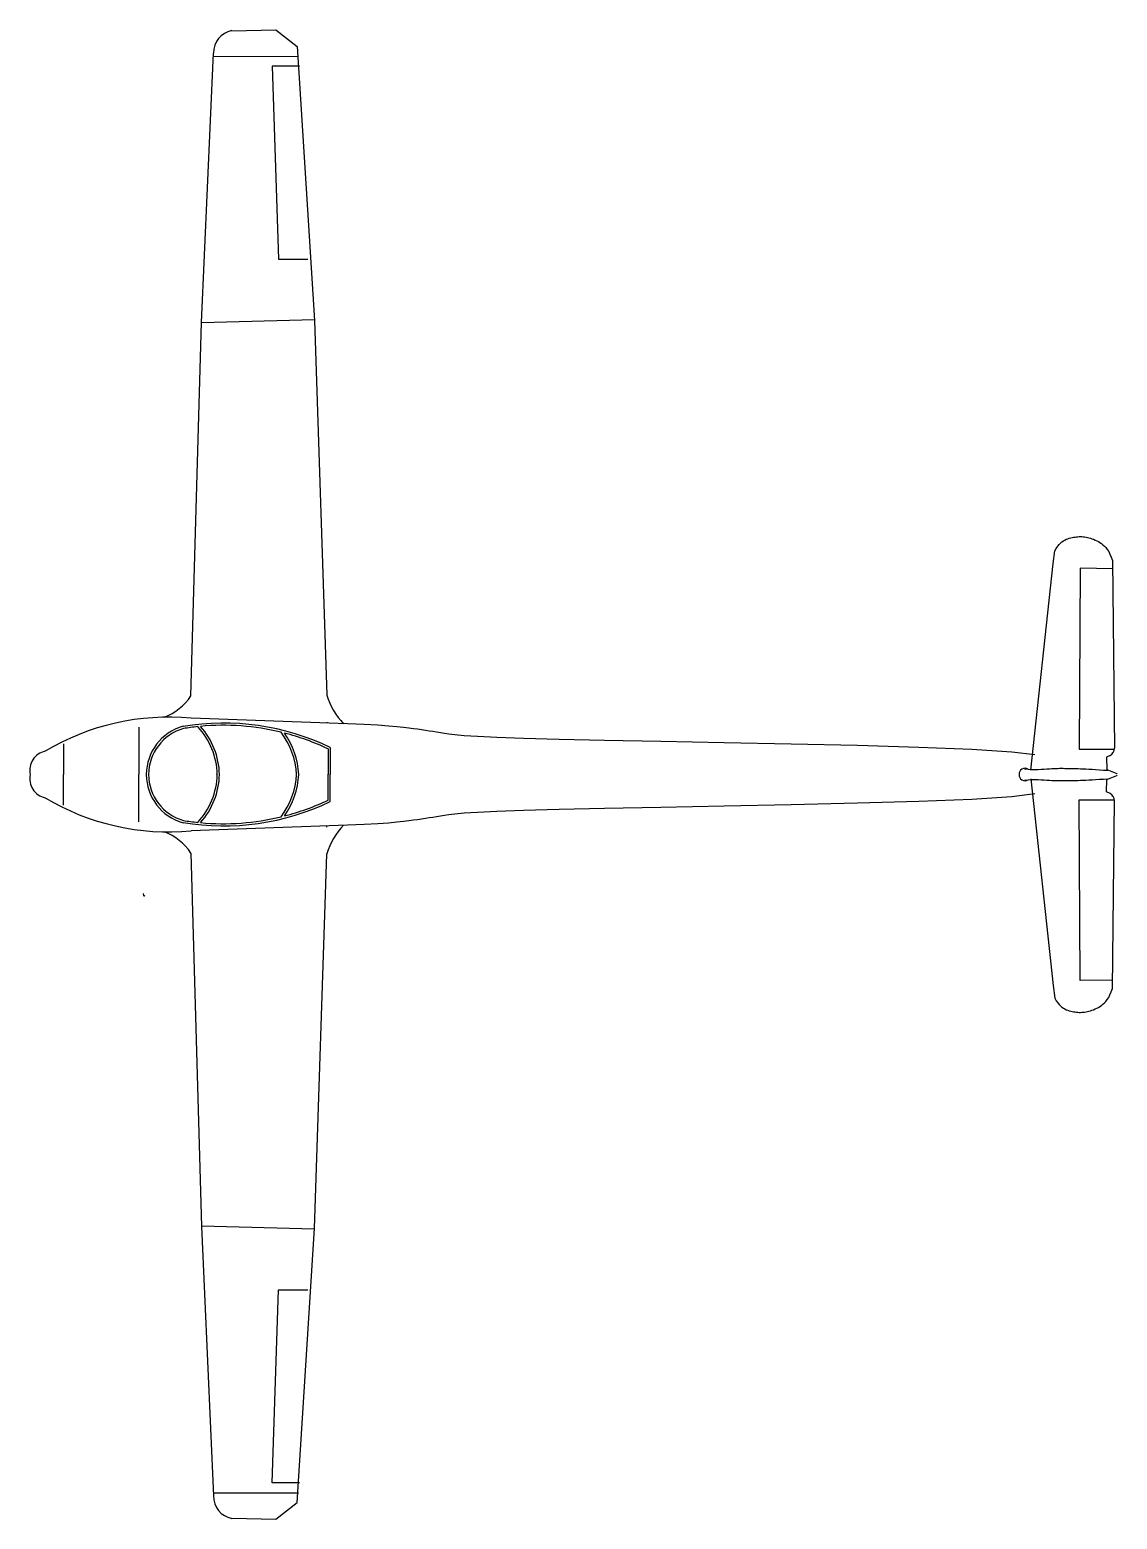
# Model space of a CAD drawing. Extents: x 0 to 10.9, y -7.5 to 7.4.
import ezdxf

# ---------------------------------------------------------------- set-up
doc = ezdxf.new("R2010")
doc.units = 0
doc.header["$MEASUREMENT"] = 0
doc.linetypes.add('CONTINUA', pattern=[0])
doc.layers.get('0').update_dxf_attribs({"linetype": 'CONTINUA'})

msp = doc.modelspace()

# ---------------------------------------------------------------- linework, layer by layer
for p, q in [((2.016, 7.397), (2.455, 7.406)), ((2.455, 7.406), (2.669, 7.24)), ((1.714, 4.484), (1.833, 7.174)), ((1.832, 7.144), (2.68, 7.141)), ((2.669, 7.24), (2.841, 4.506)), ((2.69, 7.044), (2.42, 7.044)), ((2.42, 7.044), (2.482, 5.116)), ((2.482, 5.116), (2.776, 5.117)), ((1.608, 0.758), (1.714, 4.484)), ((2.841, 4.511), (1.714, 4.48)), ((2.841, 4.506), (2.966, 0.766)), ((10.214, 2.079), (10.232, 2.205)), ((10.807, 2.11), (10.826, 0.237)), ((9.992, 0.016), (10.214, 2.079)), ((10.483, 2.032), (10.475, 0.227)), ((10.809, 2.028), (10.483, 2.032)), ((1.088, 0.446), (1.088, -0.026)), ((2.966, 0.498), (2.966, 0.487)), ((0.334, 0.28), (0.334, -0.026)), ((2.977, 0.23), (2.977, -0.026)), ((2.999, 0.244), (2.999, -0.026)), ((10.475, 0.227), (10.826, 0.227)), ((10.783, 0.165), (10.748, 0.147)), ((10.748, 0.147), (10.749, 0.024)), ((10.749, 0.024), (10.85, -0.015)), ((0.334, -0.331), (0.334, -0.026)), ((1.088, -0.498), (1.088, -0.026)), ((2.969, -0.026), (2.969, -0.025)), ((2.977, -0.282), (2.977, -0.026)), ((2.999, -0.296), (2.999, -0.026)), ((9.992, -0.068), (10.214, -2.131)), ((10.748, -0.199), (10.749, -0.075)), ((10.749, -0.075), (10.85, -0.037)), ((10.85, -0.015), (10.854, -0.019)), ((10.85, -0.035), (10.854, -0.032)), ((10.475, -0.279), (10.826, -0.279)), ((10.483, -2.083), (10.475, -0.279)), ((10.783, -0.216), (10.748, -0.199)), ((10.807, -2.162), (10.826, -0.288)), ((2.966, -0.55), (2.966, -0.539)), ((1.608, -0.81), (1.714, -4.536)), ((2.841, -4.558), (2.966, -0.817)), ((1.131, -1.213), (1.134, -1.232)), ((1.148, -1.232), (1.147, -1.234)), ((10.809, -2.079), (10.483, -2.083)), ((10.214, -2.131), (10.232, -2.257)), ((2.841, -4.562), (1.714, -4.532)), ((1.714, -4.536), (1.833, -7.226)), ((2.669, -7.292), (2.841, -4.558)), ((2.42, -7.095), (2.482, -5.168)), ((2.482, -5.168), (2.776, -5.169)), ((2.69, -7.095), (2.42, -7.095)), ((1.832, -7.195), (2.68, -7.193)), ((2.455, -7.458), (2.669, -7.292)), ((2.016, -7.449), (2.455, -7.458))]:
    msp.add_line(p, q)
for points in [[(10.232, 2.205), (10.246, 2.231), (10.261, 2.252), (10.275, 2.27), (10.289, 2.284), (10.303, 2.296), (10.318, 2.306), (10.332, 2.314), (10.346, 2.321), (10.361, 2.327), (10.375, 2.332), (10.39, 2.336), (10.404, 2.339), (10.419, 2.342), (10.433, 2.344), (10.447, 2.346), (10.461, 2.347), (10.475, 2.348), (10.489, 2.348), (10.502, 2.348), (10.515, 2.347), (10.529, 2.345), (10.543, 2.343), (10.557, 2.34), (10.572, 2.336), (10.587, 2.332), (10.602, 2.327), (10.618, 2.321), (10.634, 2.314), (10.65, 2.307), (10.666, 2.298), (10.682, 2.289), (10.697, 2.278), (10.712, 2.267), (10.727, 2.254), (10.741, 2.238), (10.755, 2.22), (10.769, 2.199), (10.782, 2.174), (10.795, 2.144), (10.807, 2.11)], [(10.031, 0.169), (9.801, 0.197), (9.402, 0.222), (8.875, 0.243), (8.261, 0.262), (7.599, 0.277), (6.931, 0.291), (6.297, 0.303), (5.737, 0.314), (5.283, 0.325), (4.929, 0.335), (4.663, 0.344), (4.469, 0.353), (4.334, 0.361), (4.243, 0.369), (4.182, 0.376), (4.138, 0.383), (4.099, 0.39), (4.06, 0.396), (4.023, 0.402), (3.986, 0.408), (3.949, 0.413), (3.911, 0.419), (3.871, 0.425), (3.829, 0.431), (3.783, 0.437), (3.73, 0.444), (3.664, 0.451), (3.579, 0.458), (3.473, 0.465), (3.338, 0.472), (3.171, 0.479), (1.609, 0.536)], [(9.929, 0.029), (9.965, 0.026), (10, 0.025), (10.033, 0.024), (10.065, 0.025), (10.095, 0.026), (10.124, 0.028), (10.152, 0.03), (10.177, 0.032), (10.2, 0.033), (10.222, 0.034), (10.242, 0.035), (10.261, 0.035), (10.279, 0.036), (10.297, 0.036), (10.314, 0.036), (10.331, 0.035), (10.347, 0.035), (10.365, 0.035), (10.382, 0.035), (10.401, 0.035), (10.42, 0.034), (10.441, 0.033), (10.463, 0.033), (10.487, 0.032), (10.513, 0.031), (10.541, 0.029), (10.571, 0.028), (10.604, 0.026), (10.639, 0.024), (10.676, 0.022), (10.717, 0.019), (10.76, 0.017)], [(9.929, -0.081), (9.965, -0.078), (10, -0.077), (10.033, -0.076), (10.065, -0.077), (10.095, -0.078), (10.124, -0.08), (10.152, -0.082), (10.177, -0.083), (10.2, -0.085), (10.222, -0.086), (10.242, -0.087), (10.261, -0.087), (10.279, -0.087), (10.297, -0.087), (10.314, -0.087), (10.331, -0.087), (10.347, -0.087), (10.365, -0.087), (10.382, -0.087), (10.401, -0.086), (10.42, -0.086), (10.441, -0.085), (10.463, -0.085), (10.487, -0.084), (10.513, -0.082), (10.541, -0.081), (10.571, -0.079), (10.604, -0.078), (10.639, -0.076), (10.676, -0.074), (10.717, -0.071), (10.76, -0.069)], [(10.031, -0.22), (9.801, -0.249), (9.402, -0.274), (8.875, -0.295), (8.261, -0.313), (7.599, -0.329), (6.931, -0.343), (6.297, -0.355), (5.737, -0.366), (5.283, -0.376), (4.929, -0.386), (4.663, -0.396), (4.469, -0.404), (4.334, -0.413), (4.243, -0.421), (4.182, -0.428), (4.138, -0.435), (4.099, -0.441), (4.06, -0.448), (4.023, -0.454), (3.986, -0.459), (3.949, -0.465), (3.911, -0.471), (3.871, -0.477), (3.829, -0.483), (3.783, -0.489), (3.73, -0.496), (3.664, -0.503), (3.579, -0.51), (3.473, -0.517), (3.338, -0.524), (3.171, -0.531), (1.609, -0.587)], [(10.232, -2.257), (10.246, -2.283), (10.261, -2.304), (10.275, -2.322), (10.289, -2.336), (10.303, -2.348), (10.318, -2.358), (10.332, -2.366), (10.346, -2.373), (10.361, -2.378), (10.375, -2.383), (10.39, -2.388), (10.404, -2.391), (10.419, -2.394), (10.433, -2.396), (10.447, -2.398), (10.461, -2.399), (10.475, -2.4), (10.489, -2.4), (10.502, -2.399), (10.515, -2.398), (10.529, -2.397), (10.543, -2.395), (10.557, -2.392), (10.572, -2.388), (10.587, -2.384), (10.602, -2.379), (10.618, -2.373), (10.634, -2.366), (10.65, -2.359), (10.666, -2.35), (10.682, -2.341), (10.697, -2.33), (10.712, -2.319), (10.727, -2.305), (10.741, -2.29), (10.755, -2.272), (10.769, -2.251), (10.782, -2.226), (10.795, -2.196), (10.807, -2.162)]]:
    msp.add_lwpolyline(points)
for centre, radius, start, end in [((2.055, 7.179), 0.222, 100.0071, 181.3555), ((1.136, 1.079), 0.571, 291.0011, 325.8118), ((3.606, 0.95), 0.667, 196.0371, 224.7043), ((1.38, -1.839), 2.385, 84.5028, 120.9929), ((1.666, -0.03), 0.504, 105.802, 179.5035), ((1.931, -1.975), 2.462, 64.2898, 99.3995), ((1.931, -1.975), 2.44, 95.9879, 99.3757), ((1.139, -0.046), 0.732, 1.5481, 42.8189), ((1.931, -1.975), 2.44, 76.3224, 95.3422), ((1.139, -0.046), 0.754, 1.5481, 41.5575), ((1.666, -0.03), 0.482, 105.9938, 179.4793), ((1.898, -0.067), 0.765, 3.081, 37.245), ((1.898, -0.067), 0.787, 3.081, 35.2776), ((1.931, -1.975), 2.44, 64.6154, 75.5093), ((0.19, 0.019), 0.191, 101.5011, 193.5811), ((10.747, 0.235), 0.0789, 296.8176, 1.1331), ((9.932, -0.022), 0.0581, 55.8371, 184.0678), ((0.19, -0.071), 0.191, 166.4189, 258.4989), ((1.666, -0.022), 0.504, 180.4965, 254.198), ((1.666, -0.022), 0.482, 180.5207, 254.0062), ((1.139, -0.006), 0.732, 317.1811, 358.4519), ((1.139, -0.006), 0.754, 318.4425, 358.4519), ((1.261, -0.098), 0.609, 6.8148, 7.0666), ((1.898, 0.015), 0.765, 322.755, 356.919), ((1.898, 0.015), 0.787, 324.7224, 356.919), ((9.932, -0.03), 0.0581, 175.9322, 304.1629), ((1.38, 1.787), 2.385, 239.0071, 275.4972), ((1.931, 1.923), 2.462, 260.6005, 295.7102), ((1.931, 1.923), 2.44, 284.4907, 295.3846), ((10.747, -0.287), 0.0789, 358.8669, 63.1824), ((1.931, 1.923), 2.44, 260.6243, 264.0121), ((1.931, 1.923), 2.44, 264.6578, 283.6776), ((3.606, -1.001), 0.667, 135.2957, 163.9629), ((1.136, -1.131), 0.571, 34.1882, 68.9989), ((1.141, -1.231), 0.00685, 191.6776, 332.2838), ((2.055, -7.231), 0.222, 178.6445, 259.9929)]:
    msp.add_arc(centre, radius, start, end)

doc.saveas('drawing.dxf')
